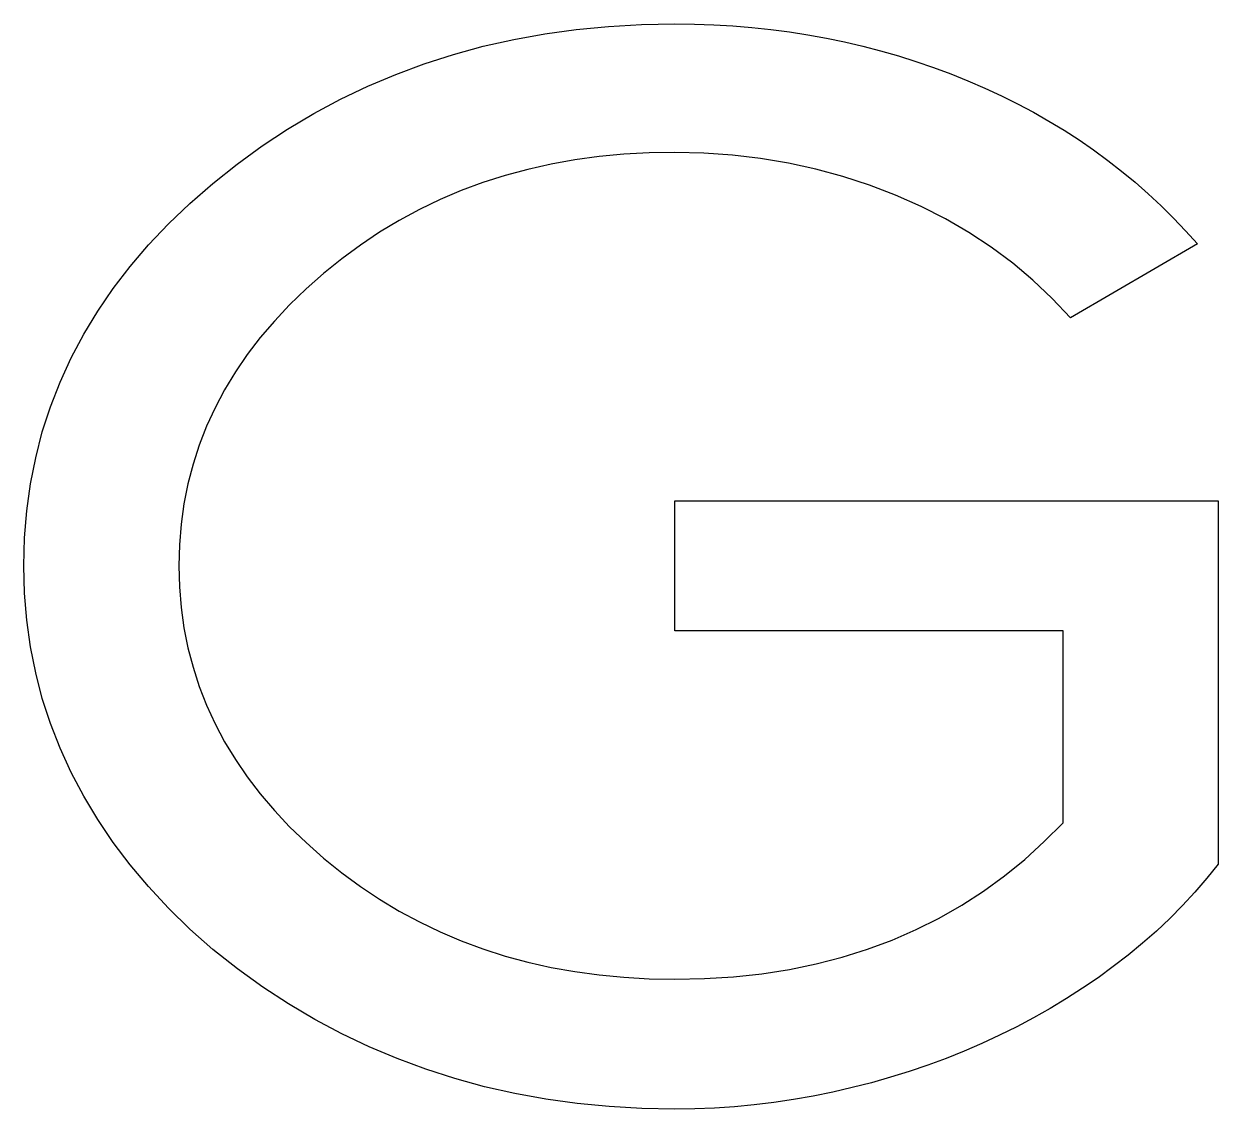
# Model space of a CAD drawing. Header units: metres. Extents: x 0 to 55, y 0 to 50.
import ezdxf

# ---------------------------------------------------------------- set-up
doc = ezdxf.new("R2010")
doc.units = ezdxf.units.M

msp = doc.modelspace()

# ---------------------------------------------------------------- linework, layer by layer
msp.add_lwpolyline([(55.034, 11.293), (54.512, 10.638), (53.967, 10.002), (53.398, 9.384), (52.806, 8.784), (52.191, 8.202), (51.552, 7.638), (50.89, 7.092), (50.204, 6.565), (49.499, 6.055), (48.78, 5.565), (48.045, 5.095), (47.296, 4.643), (46.532, 4.21), (45.753, 3.797), (44.959, 3.402), (44.15, 3.027), (43.328, 2.672), (42.496, 2.338), (41.653, 2.026), (40.799, 1.735), (39.935, 1.465), (39.06, 1.216), (38.175, 0.989), (37.279, 0.782), (36.376, 0.599), (35.472, 0.44), (34.565, 0.306), (33.656, 0.196), (32.746, 0.11), (31.832, 0.049), (30.917, 0.012), (30, 0), (28.474, 0.029), (26.974, 0.115), (25.5, 0.258), (24.052, 0.459), (22.63, 0.717), (21.234, 1.033), (19.864, 1.406), (18.52, 1.837), (17.203, 2.325), (15.911, 2.87), (14.645, 3.473), (13.406, 4.133), (12.192, 4.85), (11.004, 5.625), (9.843, 6.457), (8.707, 7.347), (7.653, 8.293), (6.667, 9.26), (5.748, 10.249), (4.898, 11.259), (4.116, 12.29), (3.401, 13.342), (2.755, 14.415), (2.177, 15.51), (1.667, 16.626), (1.224, 17.764), (0.85, 18.922), (0.544, 20.102), (0.306, 21.303), (0.136, 22.526), (0.034, 23.769), (0, 25.034), (0.034, 26.315), (0.136, 27.571), (0.306, 28.804), (0.544, 30.013), (0.85, 31.198), (1.224, 32.359), (1.667, 33.496), (2.177, 34.609), (2.755, 35.698), (3.401, 36.763), (4.116, 37.805), (4.898, 38.822), (5.748, 39.816), (6.667, 40.786), (7.653, 41.731), (8.707, 42.653), (9.827, 43.543), (10.975, 44.375), (12.151, 45.15), (13.355, 45.867), (14.587, 46.527), (15.847, 47.13), (17.136, 47.675), (18.452, 48.163), (19.797, 48.594), (21.17, 48.967), (22.571, 49.283), (24.001, 49.541), (25.458, 49.742), (26.944, 49.885), (28.458, 49.971), (30, 50), (30.898, 49.99), (31.788, 49.959), (32.672, 49.908), (33.548, 49.836), (34.417, 49.744), (35.279, 49.632), (36.134, 49.499), (36.981, 49.345), (37.822, 49.171), (38.655, 48.977), (39.481, 48.762), (40.3, 48.527), (41.111, 48.271), (41.916, 47.995), (42.713, 47.698), (43.503, 47.381), (44.282, 47.045), (45.045, 46.691), (45.793, 46.319), (46.524, 45.929), (47.24, 45.521), (47.941, 45.096), (48.625, 44.653), (49.294, 44.192), (49.948, 43.713), (50.585, 43.217), (51.207, 42.703), (51.813, 42.17), (52.404, 41.621), (52.979, 41.053), (53.538, 40.467), (54.082, 39.864), (48.231, 36.463), (47.391, 37.354), (46.503, 38.193), (45.567, 38.979), (44.583, 39.711), (43.552, 40.39), (42.472, 41.016), (41.345, 41.589), (40.17, 42.109), (38.962, 42.571), (37.736, 42.972), (36.492, 43.311), (35.23, 43.588), (33.949, 43.804), (32.651, 43.958), (31.335, 44.051), (30, 44.082), (28.813, 44.06), (27.649, 43.994), (26.508, 43.886), (25.391, 43.733), (24.297, 43.537), (23.227, 43.297), (22.18, 43.014), (21.156, 42.687), (20.156, 42.317), (19.179, 41.903), (18.226, 41.445), (17.296, 40.944), (16.389, 40.399), (15.506, 39.811), (14.646, 39.179), (13.81, 38.503), (13.002, 37.789), (12.247, 37.058), (11.544, 36.31), (10.893, 35.544), (10.294, 34.762), (9.747, 33.963), (9.252, 33.146), (8.81, 32.313), (8.419, 31.463), (8.08, 30.595), (7.794, 29.711), (7.56, 28.81), (7.377, 27.891), (7.247, 26.956), (7.169, 26.003), (7.143, 25.034), (7.169, 24.065), (7.247, 23.112), (7.377, 22.177), (7.56, 21.259), (7.794, 20.357), (8.08, 19.473), (8.419, 18.605), (8.81, 17.755), (9.252, 16.922), (9.747, 16.105), (10.294, 15.306), (10.893, 14.524), (11.544, 13.759), (12.247, 13.01), (13.002, 12.279), (13.81, 11.565), (14.646, 10.889), (15.506, 10.257), (16.389, 9.669), (17.296, 9.124), (18.226, 8.623), (19.179, 8.165), (20.156, 7.751), (21.156, 7.381), (22.18, 7.054), (23.227, 6.771), (24.297, 6.531), (25.391, 6.335), (26.508, 6.183), (27.649, 6.074), (28.813, 6.008), (30, 5.986), (31.369, 6.015), (32.705, 6.099), (34.007, 6.24), (35.276, 6.437), (36.512, 6.691), (37.714, 7), (38.882, 7.367), (40.017, 7.789), (41.118, 8.268), (42.186, 8.803), (43.221, 9.395), (44.222, 10.043), (45.189, 10.747), (46.124, 11.507), (47.024, 12.324), (47.891, 13.197), (47.891, 22.041), (30, 22.041), (30, 28.027), (55.034, 28.027), (55.034, 11.293)])

doc.saveas('drawing.dxf')
